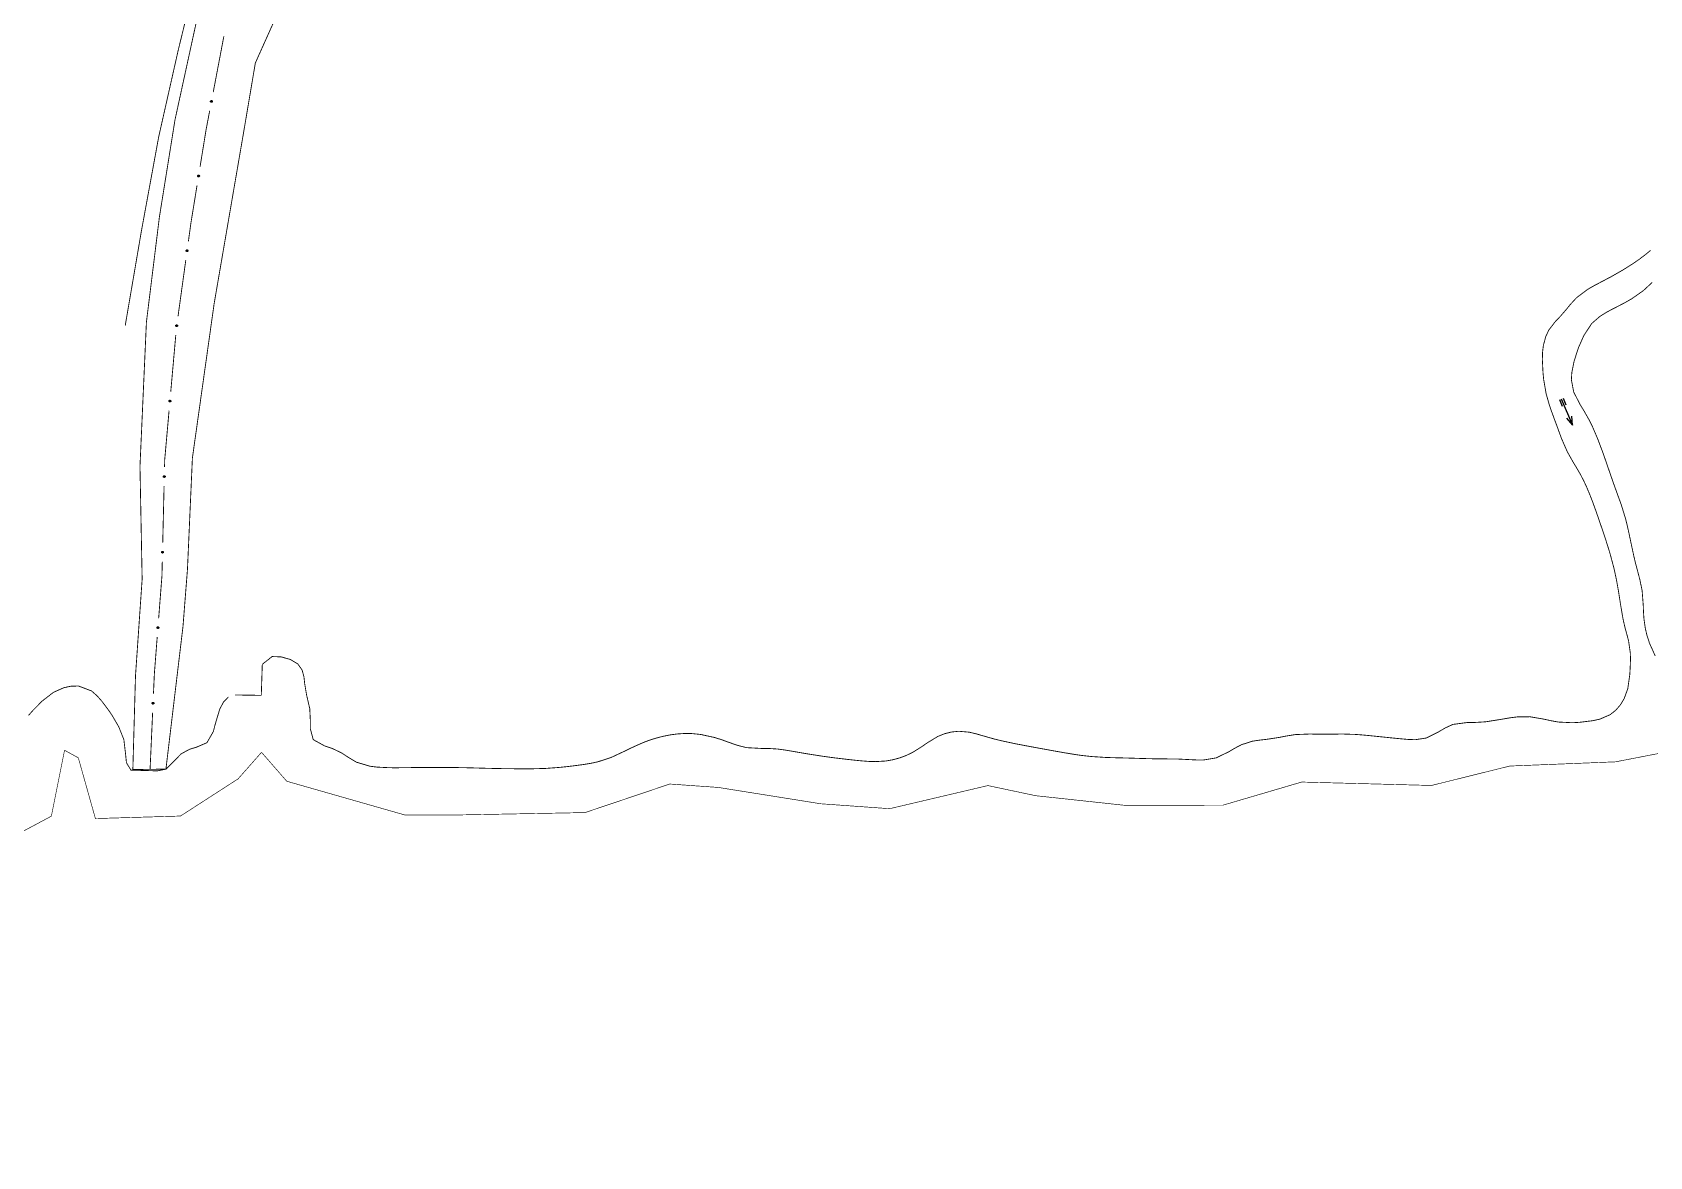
# Model space of a CAD drawing. Extents: x 201549 to 203722, y 4857623 to 4859778.
# Drawn here: x 202361.1 to 202702.8, y 4857622.9 to 4857860.6 of the extents above; entities that cross this region are included whole.
import ezdxf

# ---------------------------------------------------------------- set-up
doc = ezdxf.new("R2010")
doc.units = 0
doc.header["$LTSCALE"] = 1.5
doc.header["$MEASUREMENT"] = 0
for name, color, linetype in [('HD-CURSO-PERENE', 170, 'CONTINUOUS'), ('HD-TXT-PERENE', 170, 'CONTINUOUS'), ('HD-VALAS-DRENOS', 170, 'CONTINUOUS'), ('LM-LIM-SETOR-FISCAL', 7, 'CONTINUOUS'), ('SV-EIXO-ROD-ESTR', 7, 'CONTINUOUS'), ('SV-EST-MUNIC-PAV', 20, 'CONTINUOUS')]:
    doc.layers.add(name, color=color, linetype=linetype)
doc.linetypes.add('Limite', pattern='A,20,-3,[130,ltypeshp.shx,S=6.35,R=0,X=0,Y=0],-3,20', length=46)

# ---------------------------------------------------------------- blocks, each defined once
blk = doc.blocks.new('COD035', base_point=(203342.26, 4859498.08))
at = {"layer": 'HD-TXT-PERENE'}
for p, q in [((203342.26, 4859498.485731), (203343.76, 4859498.485731)), ((203342.26, 4859498.085731), (203348.26, 4859498.085731)), ((203342.26, 4859497.685731), (203343.76, 4859497.685731))]:
    blk.add_line(p, q, dxfattribs=at)
blk.add_lwpolyline([(203346.46, 4859497.485731), (203348.26, 4859498.085731), (203346.46, 4859498.685731)], dxfattribs=at)

msp = doc.modelspace()

# ---------------------------------------------------------------- linework, layer by layer
at = {"layer": 'HD-CURSO-PERENE', "const_width": 0.18}
for points in [[(202409.665187, 4857726.984976), (202411.740902, 4857728.629296), (202413.649485, 4857728.561185), (202415.593497, 4857728.010946), (202417.161098, 4857727.064853), (202418.066086, 4857725.807218), (202418.46561, 4857724.351314), (202418.63536, 4857722.814127), (202419.025203, 4857720.505208), (202419.698744, 4857717.604507), (202419.816831, 4857715.028916), (202419.803125, 4857713.40238), (202420.429026, 4857711.065315), (202422.907807, 4857709.69606), (202424.465451, 4857709.192663), (202426.503125, 4857708.206263), (202427.755486, 4857707.377742), (202429.537302, 4857706.301404), (202432.380912, 4857705.443677), (202433.900468, 4857705.252524), (202436.550323, 4857705.122903), (202438.050975, 4857705.113167), (202441.034713, 4857705.150403), (202442.62182, 4857705.166088), (202444.122229, 4857705.172672), (202445.624423, 4857705.174585), (202447.868724, 4857705.174468), (202450.867953, 4857705.156816), (202453.009643, 4857705.116261), (202454.509152, 4857705.075943), (202456.008719, 4857705.032257), (202457.50826, 4857704.990918), (202459.600799, 4857704.946662), (202462.600402, 4857704.909669), (202465.194724, 4857704.893396), (202466.695758, 4857704.897941), (202469.584497, 4857704.97722), (202472.571275, 4857705.199117), (202474.063232, 4857705.355701), (202475.556289, 4857705.534478), (202477.616948, 4857705.811516), (202479.103547, 4857706.057527), (202480.57029, 4857706.372166), (202483.404579, 4857707.307425), (202486.123569, 4857708.575899), (202487.473394, 4857709.245728), (202490.167686, 4857710.454663), (202491.576074, 4857710.97541), (202493.009024, 4857711.423283), (202494.466326, 4857711.79299), (202495.947019, 4857712.078712), (202497.442608, 4857712.271737), (202498.945128, 4857712.363117), (202500.445975, 4857712.343759), (202502.293293, 4857712.156091), (202505.227232, 4857711.514116), (202506.670576, 4857711.065202), (202508.575122, 4857710.374843), (202509.996635, 4857709.872893), (202512.002229, 4857709.368505), (202514.986456, 4857709.206917), (202516.49676, 4857709.205991), (202518.542975, 4857709.075631), (202520.029874, 4857708.877485), (202521.510762, 4857708.631875), (202523.670526, 4857708.256492), (202525.150578, 4857708.00778), (202528.113584, 4857707.544923), (202530.320517, 4857707.241122), (202533.297666, 4857706.883773), (202534.792737, 4857706.721096), (202536.331001, 4857706.567438), (202537.833584, 4857706.457167), (202539.335021, 4857706.418639), (202541.421846, 4857706.546048), (202542.904338, 4857706.804445), (202544.361543, 4857707.204796), (202545.777645, 4857707.739749), (202547.136833, 4857708.401953), (202548.964058, 4857709.545375), (202550.197306, 4857710.402526), (202552.432021, 4857711.749249), (202553.836754, 4857712.312914), (202555.312884, 4857712.679203), (202556.818785, 4857712.830538), (202559.002556, 4857712.643165), (202560.464183, 4857712.302342), (202561.914558, 4857711.879617), (202564.319462, 4857711.196964), (202565.77666, 4857710.839538), (202568.66513, 4857710.219649), (202571.610216, 4857709.654175), (202573.086046, 4857709.382711), (202574.562226, 4857709.113302), (202576.136919, 4857708.824945), (202579.089951, 4857708.297548), (202581.340117, 4857707.929587), (202582.825836, 4857707.717515), (202584.853764, 4857707.488802), (202587.844739, 4857707.29861), (202589.343998, 4857707.248072), (202590.844957, 4857707.210852), (202592.347003, 4857707.174661), (202593.946467, 4857707.126918), (202595.44799, 4857707.078146), (202598.443054, 4857707.003464), (202600.226889, 4857706.990869), (202603.225142, 4857706.955888), (202605.609457, 4857706.835391), (202607.142616, 4857706.762141), (202608.656844, 4857706.772513), (202611.21633, 4857707.205053), (202613.899777, 4857708.503717), (202615.21036, 4857709.278411), (202616.544534, 4857709.984152), (202618.825591, 4857710.722403), (202620.308313, 4857710.950966), (202621.814001, 4857711.115877), (202624.466669, 4857711.518991), (202625.939855, 4857711.810551), (202627.96932, 4857712.133393), (202630.959372, 4857712.24786), (202632.465044, 4857712.221991), (202634.963611, 4857712.214196), (202637.961924, 4857712.248349), (202640.601822, 4857712.164961), (202642.10012, 4857712.05328), (202643.594968, 4857711.913126), (202645.095866, 4857711.758749), (202648.063772, 4857711.454027), (202649.562098, 4857711.303533), (202651.820615, 4857711.096508), (202653.344774, 4857711.055837), (202655.631998, 4857711.405001), (202658.307885, 4857712.758786), (202659.615334, 4857713.540515), (202661.26065, 4857714.282388), (202664.204914, 4857714.672224), (202665.731078, 4857714.683846), (202668.151035, 4857714.831524), (202671.109751, 4857715.299411), (202673.330694, 4857715.677878), (202674.828828, 4857715.864652), (202677.479449, 4857715.905479), (202680.432879, 4857715.402262), (202681.903506, 4857715.073615), (202683.525678, 4857714.781216), (202686.505207, 4857714.637993), (202688.011136, 4857714.724106), (202690.835879, 4857715.072608), (202692.319185, 4857715.407339), (202694.452584, 4857716.330857), (202695.632862, 4857717.259879), (202696.632285, 4857718.415176), (202697.426613, 4857719.728765), (202698.188695, 4857721.830839), (202698.616738, 4857724.806425), (202698.700989, 4857726.308349), (202698.756696, 4857727.819596), (202698.740156, 4857729.320141), (202698.350589, 4857731.977331), (202697.968545, 4857733.430803), (202697.571165, 4857734.884173), (202697.187608, 4857736.568581), (202696.681712, 4857739.525258), (202696.293022, 4857742.029281), (202696.044159, 4857743.509454), (202695.771151, 4857744.984777), (202695.28866, 4857747.226804), (202694.518309, 4857750.126076), (202694.0876, 4857751.563568), (202693.599718, 4857753.111037), (202693.132771, 4857754.536525), (202692.166575, 4857757.376646), (202691.327911, 4857759.776337), (202690.817298, 4857761.186837), (202690.282182, 4857762.588242), (202689.508259, 4857764.444212), (202688.875539, 4857765.805141), (202688.185294, 4857767.137779), (202687.358349, 4857768.566649), (202686.58125, 4857769.852452), (202685.391753, 4857771.969072), (202684.199502, 4857774.713902), (202683.676667, 4857776.123604), (202683.164948, 4857777.536082), (202682.641165, 4857778.948935), (202682.1222, 4857780.361424), (202681.632488, 4857781.780085), (202680.938144, 4857784.216495), (202680.427414, 4857787.166677), (202680.278787, 4857788.664183), (202680.142102, 4857791.414635), (202680.178392, 4857792.917487), (202680.354663, 4857794.407712), (202680.870235, 4857796.308109), (202681.512249, 4857797.673909), (202682.887861, 4857799.464903), (202683.929947, 4857800.551344), (202685.132924, 4857801.942967), (202686.084339, 4857803.10993), (202687.371134, 4857804.505155), (202689.753204, 4857806.288054), (202691.063584, 4857807.041674), (202692.408085, 4857807.750786), (202694.618744, 4857808.914494), (202697.220771, 4857810.398585), (202699.424272, 4857811.795797), (202700.655979, 4857812.654135), (202701.85439, 4857813.560385), (202703.01189, 4857814.519951)], [(202703.369877, 4857807.753004), (202701.474227, 4857805.989691), (202699.031836, 4857804.284631), (202697.724983, 4857803.535184), (202696.379033, 4857802.824775), (202694.911104, 4857802.076), (202693.566683, 4857801.348152), (202692.292508, 4857800.54387), (202690.587629, 4857799.061856), (202688.936307, 4857796.566784), (202687.782423, 4857793.960327), (202686.857122, 4857791.113303), (202686.366678, 4857788.650182), (202686.275505, 4857787.141349), (202686.773944, 4857784.535222), (202688.150002, 4857781.85441), (202688.956459, 4857780.5438), (202690.082157, 4857778.558397), (202690.744199, 4857777.211352), (202691.824742, 4857774.690722), (202692.878227, 4857771.886384), (202693.376655, 4857770.469731), (202693.865496, 4857769.049108), (202694.538232, 4857767.085488), (202695.530535, 4857764.255092), (202696.301948, 4857762.148451), (202696.809726, 4857760.736578), (202697.682214, 4857757.909437), (202698.047344, 4857756.453958), (202698.378591, 4857754.989699), (202698.813885, 4857752.934271), (202699.440873, 4857750.002172), (202699.782869, 4857748.540975), (202700.381021, 4857746.268013), (202700.764, 4857744.813629), (202701.226804, 4857742.525773), (202701.455027, 4857739.542737), (202701.51322, 4857738.040221), (202701.613119, 4857736.5393), (202701.891424, 4857734.604871), (202702.23608, 4857733.139613), (202702.771497, 4857731.480856), (202703.992932, 4857728.759198)], [(202409.554043, 4857723.555258), (202409.665187, 4857726.984976)], [(202360.27702, 4857716.191788), (202361.284624, 4857717.334862), (202363.162274, 4857719.223687), (202365.527509, 4857721.060002), (202367.767877, 4857722.051986), (202369.306791, 4857722.372348), (202370.841312, 4857722.394826), (202373.583362, 4857721.357196), (202374.722211, 4857720.3639), (202375.750005, 4857719.19558), (202377.080748, 4857717.435461), (202377.933006, 4857716.181738), (202379.331537, 4857713.785782), (202380.414297, 4857711.078842), (202380.788412, 4857707.887274), (202380.955529, 4857706.185398), (202381.914237, 4857704.602849), (202384.211843, 4857704.549575), (202385.866188, 4857704.511276), (202387.42175, 4857704.444989), (202389.303125, 4857704.822312), (202391.378524, 4857706.870187), (202392.457246, 4857708.012561), (202394.284845, 4857709.022202), (202395.794473, 4857709.480265), (202397.964977, 4857710.415476), (202399.320721, 4857712.772038), (202399.72424, 4857714.345858), (202400.665713, 4857717.483888), (202401.45686, 4857718.99469), (202402.498058, 4857720.079709)], [(202409.452603, 4857720.424987), (202409.554043, 4857723.555258)], [(202403.897449, 4857720.506673), (202406.242365, 4857720.472192)], [(202406.242365, 4857720.472192), (202409.452603, 4857720.424987)]]:
    msp.add_lwpolyline(points, dxfattribs=at)
at = {"layer": 'HD-VALAS-DRENOS', "const_width": 0.18}
msp.add_lwpolyline([(202408.987473, 4857894.699321), (202402.107437, 4857884.929119), (202398.941237, 4857880.196442), (202395.598904, 4857871.956876), (202391.903289, 4857856.853756), (202387.779655, 4857838.542201), (202384.116948, 4857818.581748), (202380.704092, 4857798.623293)], dxfattribs=at)
at = {"layer": 'LM-LIM-SETOR-FISCAL', "linetype": 'Limite', "ltscale": 0.1, "const_width": 0.13, "flags": 128}
msp.add_lwpolyline([(203690.260081, 4857945.070709), (203624.634323, 4857876.322086), (203597.483031, 4857858.402645), (203529.936951, 4857817.251163), (203477.865481, 4857798.204621), (203470.255508, 4857794.734503), (203461.352554, 4857793.163394), (203446.975153, 4857796.8587), (203434.268062, 4857794.37427), (203415.032253, 4857783.068658), (203402.126694, 4857778.711644), (203386.003618, 4857774.608536), (203366.6323, 4857771.115492), (203345.157893, 4857770.830854), (203324.568024, 4857761.841833), (203301.581821, 4857760.866899), (203281.417715, 4857748.511746), (203252.78859, 4857741.388472), (203232.306394, 4857736.754404), (203212.334562, 4857736.296293), (203164.13965, 4857735.679698), (203138.99187, 4857736.954266), (203129.680407, 4857738.01055), (203095.984474, 4857727.896851), (203076.140726, 4857727.494996), (203025.014879, 4857721.40905), (203013.097806, 4857722.309608), (202992.105773, 4857719.939497), (202979.44632, 4857721.489532), (202964.645261, 4857723.459119), (202953.753944, 4857723.719881), (202948.567743, 4857734.588869), (202940.56683, 4857731.445097), (202928.292667, 4857726.395284), (202921.586801, 4857725.262879), (202891.249062, 4857717.013101), (202861.035745, 4857717.951775), (202843.379163, 4857715.343702), (202826.226463, 4857711.657758), (202804.140432, 4857707.443751), (202790.771355, 4857705.517518), (202768.577753, 4857708.236936), (202742.152032, 4857707.156689), (202736.174828, 4857706.655519), (202713.938929, 4857709.927449), (202695.611231, 4857706.369079), (202673.258666, 4857705.478725), (202656.72527, 4857701.372747), (202629.28054, 4857702.0954), (202612.6653, 4857697.207584), (202591.913663, 4857697.17112), (202573.082963, 4857699.207561), (202562.981881, 4857701.348758), (202542.231335, 4857696.463209), (202527.692121, 4857697.497329), (202506.011184, 4857700.954059), (202495.762995, 4857701.67688), (202477.853417, 4857695.637221), (202451.601566, 4857695.14746), (202439.72292, 4857695.152163), (202414.832804, 4857702.264138), (202409.505623, 4857708.382417), (202404.550581, 4857702.764348), (202392.386131, 4857694.909473), (202374.402744, 4857694.375334), (202370.790504, 4857707.218853), (202367.880357, 4857708.81308), (202365.097896, 4857694.881213), (202346.982515, 4857685.19854), (202335.643949, 4857688.651167), (202326.525916, 4857697.119411), (202318.576754, 4857694.737974), (202307.818302, 4857689.468212), (202291.471974, 4857680.842357), (202275.589764, 4857677.708389), (202259.053519, 4857679.374097), (202243.073737, 4857672.961005), (202214.272961, 4857673.983007), (202196.235748, 4857671.160004), (202166.262371, 4857673.222085), (202137.067905, 4857668.508741), (202112.979693, 4857664.510834), (202063.331805, 4857653.140334), (202048.493217, 4857650.054933), (202035.091784, 4857651.969478), (202023.899221, 4857655.255238), (202010.52796, 4857651.884532), (201999.307441, 4857648.055643), (201981.197242, 4857645.667621), (201954.082742, 4857645.121141), (201945.697725, 4857640.894606), (201931.391917, 4857630.157612), (201908.026813, 4857622.950269), (201883.4729, 4857629.270611), (201877.508406, 4857642.469721), (201854.745798, 4857639.06854), (201839.350138, 4857636.086338), (201828.34266, 4857631.211106), (201818.072406, 4857630.661005), (201791.730674, 4857645.716636), (201783.325652, 4857653.738781), (201774.365733, 4857662.184936), (201765.573826, 4857663.836912), (201752.290529, 4857659.858284), (201735.04564, 4857660.887584), (201727.455562, 4857670.187429), (201720.531788, 4857683.341011), (201712.157613, 4857700.626833), (201694.727347, 4857720.897673), (201679.589184, 4857740.191677), (201657.32648, 4857767.233141), (201654.564139, 4857799.822595), (201653.168948, 4857816.601418), (201648.897983, 4857832.521318), (201641.426502, 4857850.868289), (201624.439538, 4857878.124504), (201609.705016, 4857904.118762), (201594.767048, 4857924.49684), (201579.688593, 4857946.624543), (201574.368593, 4857976.270242), (201571.408411, 4858003.505486), (201566.936517, 4858039.389321), (201564.764318, 4858078.72263), (201562.269694, 4858104.600839), (201551.757007, 4858133.952949), (201551.186373, 4858156.429924), (201549.119269, 4858170.401701), (201549.246745, 4858186.104627), (201554.678227, 4858203.249655), (201558.171305, 4858220.410541), (201560.177107, 4858236.514509), (201560.415055, 4858239.809246), (201559.788221, 4858242.511434), (201551.336892, 4858249.701553), (201552.157199, 4858261.553469), (201556.911984, 4858273.515997), (201560.097639, 4858284.875736), (201560.510399, 4858299.28515), (201557.624238, 4858311.705049), (201560.009833, 4858320.099542), (201561.981178, 4858326.691836), (201566.707313, 4858341.650918), (201582.546234, 4858358.27629), (201591.67817, 4858367.066748), (201615.096765, 4858382.768909), (201643.467678, 4858408.340795), (201662.426287, 4858428.461694), (201687.49864, 4858456.872452), (201695.711751, 4858480.503996), (201697.241213, 4858493.368461), (201708.122023, 4858512.454588), (201708.913728, 4858524.199447), (201718.579722, 4858544.463789), (201733.577492, 4858559.16074), (201748.497093, 4858572.745024), (201759.62483, 4858585.08596), (201772.517183, 4858599.8166), (201797.761054, 4858621.167174), (201813.769148, 4858629.66302), (201830.418521, 4858646.310562), (201849.011501, 4858664.504513), (201851.314022, 4858668.825445), (201857.549066, 4858681.544401), (201862.42871, 4858685.799557), (201865.966242, 4858689.749341), (201865.68234, 4858691.625443), (201857.763701, 4858695.442229), (201850.485155, 4858704.533181), (201847.54822, 4858723.831601), (201858.251257, 4858731.66627), (201858.92976, 4858736.348746), (201856.131935, 4858739.11135), (201855.153114, 4858759.016886), (201862.856619, 4858771.755825), (201872.56032, 4858788.598255), (201887.559021, 4858785.607288), (201894.924798, 4858786.689227), (201898.748315, 4858791.479933), (201901.748118, 4858797.019428), (201899.947285, 4858805.270061), (201902.159269, 4858816.15094), (201916.649053, 4858830.131738), (201922.681108, 4858839.197621), (201923.717945, 4858848.876055), (201927.12082, 4858860.1517), (201927.274817, 4858875.017476), (201925.508092, 4858896.764205), (201942.625428, 4858910.622255), (201947.555532, 4858919.314093), (201951.803836, 4858928.782451), (201954.266441, 4858935.163408), (201959.271015, 4858947.314055), (201964.479977, 4858959.592926), (201967.152407, 4858968.266465), (201964.55435, 4858976.487948), (201962.894294, 4858991.279376), (201964.900793, 4859004.827319), (201964.6517, 4859016.898797), (201965.696998, 4859030.808415), (201969.531889, 4859045.576569), (201975.75863, 4859052.20621), (201969.45004, 4859055.850905), (201965.009026, 4859070.898106), (201965.069362, 4859074.030336), (201963.476629, 4859075.991683), (201953.10009, 4859077.836379), (201942.441068, 4859084.073053), (201934.726475, 4859088.201758), (201918.16488, 4859094.012892), (201910.256895, 4859096.550971), (201893.421427, 4859107.28582), (201885.268901, 4859113.680363), (201864.45443, 4859121.529069), (201850.623658, 4859135.609088), (201846.963877, 4859146.620609), (201855.767516, 4859165.416404), (201875.347527, 4859164.308429), (201889.044993, 4859157.340855), (201904.349852, 4859149.80302), (201927.90161, 4859138.922585), (201938.715832, 4859134.958824), (201957.005609, 4859130.242277), (201977.026771, 4859120.820983), (201985.806231, 4859116.11566), (201991.168531, 4859121.52132), (201992.488353, 4859131.751117), (202001.404985, 4859144.188737), (202015.237277, 4859158.295848), (202027.695168, 4859169.318871), (202029.771608, 4859171.898113), (202033.776454, 4859179.091552), (202035.381378, 4859188.589823), (202041.175735, 4859202.289727), (202053.436878, 4859210.693244), (202063.459078, 4859216.99753), (202072.268869, 4859222.32438), (202115.036275, 4859252.473476), (202125.947129, 4859260.226968), (202138.444739, 4859271.495305), (202150.532591, 4859280.714854), (202161.391171, 4859291.368554), (202178.868205, 4859308.22401), (202191.586615, 4859321.29274), (202216.729868, 4859343.200113), (202238.66378, 4859364.13703), (202250.52502, 4859378.676083), (202258.974753, 4859394.377128), (202266.679718, 4859404.602088), (202275.065891, 4859412.387653), (202302.264215, 4859448.149551), (202318.584229, 4859468.798856), (202327.347328, 4859478.500068), (202334.691915, 4859489.468295), (202339.506578, 4859500.644952), (202345.514817, 4859507.599166), (202371.864321, 4859545.024292), (202393.198162, 4859572.010698), (202405.581673, 4859587.830346), (202410.327797, 4859597.458197), (202419.27763, 4859633.664342), (202416.989486, 4859654.974178), (202411.731424, 4859697.413521), (202412.757426, 4859719.590937), (202436.124438, 4859738.613146), (202462.873067, 4859753.35892), (202485.340162, 4859765.605573), (202495.831881, 4859771.875287), (202497.599834, 4859778.209393), (202518.345276, 4859756.508353), (202515.743454, 4859740.717238), (202514.723698, 4859716.086214), (202516.920095, 4859683.767801), (202522.647194, 4859658.696813), (202527.07528, 4859650.692195), (202529.970568, 4859644.731309), (202535.420521, 4859636.897001), (202545.468872, 4859621.994786), (202558.357019, 4859606.657609), (202585.8358, 4859573.559083), (202599.806104, 4859558.80064), (202612.899885, 4859544.220382), (202638.909787, 4859517.064978), (202649.659036, 4859507.002602), (202668.16042, 4859487.524508), (202676.088824, 4859478.493485), (202694.285339, 4859460.440182), (202710.86304, 4859442.826375), (202712.459386, 4859440.945228), (202729.879978, 4859422.216603), (202741.931615, 4859409.354739), (202746.608706, 4859404.490444), (202753.347688, 4859397.029427), (202761.114193, 4859388.430797), (202780.521657, 4859366.71292), (202787.470106, 4859359.175299), (202792.305962, 4859354.009726), (202805.952922, 4859338.966966), (202827.483001, 4859315.28388), (202860.2174, 4859279.107138), (202891.663582, 4859248.038398), (202903.615874, 4859235.095065), (202918.084292, 4859218.768396), (202940.542465, 4859195.291329), (202956.34755, 4859178.52201), (202968.266176, 4859165.295182), (202978.719379, 4859155.296466), (202993.717452, 4859134.390061), (203000.802797, 4859124.358547), (203012.351422, 4859108.484298), (203027.622616, 4859089.716281), (203037.680048, 4859069.601416), (203043.700341, 4859058.903498), (203054.3, 4859060.91), (203065.69, 4859063.18), (203071.14, 4859057.81), (203074.16, 4859054.84), (203084.88, 4859044.28), (203097.92, 4859031.43), (203104.75, 4859024.55), (203111.15, 4859018.12), (203119.81, 4859009.41), (203127.17, 4859002), (203135.63, 4858993.48), (203144.95, 4858984.1), (203153.42, 4858975.59), (203163.08, 4858965.86), (203173.19, 4858955.69), (203182.56, 4858946.25), (203191.76, 4858937.01), (203198.08, 4858930.3), (203204.43, 4858923.55), (203216.13, 4858910.9), (203222.97, 4858903.52), (203233.78, 4858891.83), (203245.73, 4858878.91), (203264.33, 4858858.8), (203273.98, 4858848.42), (203284.55, 4858837.04), (203303.21, 4858816.97), (203311.9, 4858807.61), (203329.84, 4858788.31), (203337.74, 4858779.49), (203353.23, 4858762.39), (203359.11, 4858755.91), (203364.48, 4858749.97), (203370.86, 4858742.93), (203380.58, 4858732.21), (203389.39, 4858722.58), (203398.64, 4858712.48), (203405.71, 4858704.76), (203410.16, 4858699.89), (203415.55, 4858694), (203420.33, 4858688.78), (203441.21, 4858665.98), (203450.56, 4858656.22), (203473.18, 4858631.13), (203477.89, 4858625.9), (203722.237123, 4858356.395713), (203690.000636, 4858326.668344), (203710.985762, 4858303.396246), (203696.285447, 4858225.222295), (203632.07909, 4858167.69374), (203616.580022, 4858183.192808), (203573.182632, 4858142.895231)], close=True, dxfattribs=at)
at = {"layer": 'SV-EIXO-ROD-ESTR', "const_width": 0.18}
for points in [[(202399.299198, 4857847.973293), (202401.540728, 4857859.762081)], [(202397.788235, 4857840.026746), (202398.552021, 4857844.043696)], [(202396.520381, 4857832.217921), (202397.642222, 4857839.127441)], [(202397.642222, 4857839.127441), (202397.788235, 4857840.026746)], [(202394.582022, 4857820.279389), (202395.87933, 4857828.269624)], [(202394.047574, 4857816.411), (202394.458147, 4857819.382772)], [(202394.458147, 4857819.382772), (202394.582022, 4857820.279389)], [(202391.857847, 4857800.561549), (202393.500142, 4857812.448637)], [(202390.324031, 4857784.637719), (202391.385132, 4857796.590713)], [(202389.044018, 4857770.218746), (202389.970331, 4857780.653388)], [(202389.031574, 4857769.694571), (202389.044018, 4857770.218746)], [(202389.007842, 4857768.694852), (202389.031574, 4857769.694571)], [(202388.628127, 4857752.699359), (202388.912914, 4857764.695979)], [(202388.46107, 4857745.662069), (202388.533199, 4857748.700485)], [(202387.769002, 4857736.728107), (202388.38687, 4857744.704211)], [(202388.38687, 4857744.704211), (202388.46107, 4857745.662069)], [(202386.857964, 4857724.967422), (202387.460069, 4857732.740054)], [(202386.670065, 4857720.767542), (202386.848842, 4857724.763544)], [(202386.848842, 4857724.763544), (202386.857964, 4857724.967422)], [(202385.954955, 4857704.78353), (202386.491287, 4857716.771539)]]:
    msp.add_lwpolyline(points, dxfattribs=at)
at = {"layer": 'SV-EIXO-ROD-ESTR'}
for points in [[(202398.790628, 4857845.887905), (202398.762543, 4857845.927946), (202398.746593, 4857845.968102), (202398.74293, 4857846.005423), (202398.748293, 4857846.039247), (202398.757676, 4857846.073232), (202398.774696, 4857846.10541), (202398.801497, 4857846.136938), (202398.841466, 4857846.165393), (202398.883676, 4857846.179029), (202398.920073, 4857846.184577), (202398.955664, 4857846.181016), (202398.988527, 4857846.171348), (202399.021366, 4857846.152563), (202399.053052, 4857846.125091), (202399.080692, 4857846.084208), (202399.096058, 4857846.044733), (202399.098654, 4857846.008541), (202399.094847, 4857845.972783), (202399.084852, 4857845.938201), (202399.067962, 4857845.906712), (202399.040244, 4857845.874859), (202398.999532, 4857845.848113), (202398.960335, 4857845.832337), (202398.924189, 4857845.829234), (202398.889069, 4857845.833774), (202398.854868, 4857845.842771), (202398.82181, 4857845.858534), (202398.790628, 4857845.887905)], [(202396.068171, 4857830.119591), (202396.039018, 4857830.158861), (202396.021992, 4857830.198572), (202396.017325, 4857830.235781), (202396.021774, 4857830.269737), (202396.030239, 4857830.303963), (202396.046386, 4857830.336587), (202396.072328, 4857830.368826), (202396.111516, 4857830.398347), (202396.153343, 4857830.413115), (202396.189578, 4857830.419642), (202396.225252, 4857830.417041), (202396.258363, 4857830.408261), (202396.291696, 4857830.390368), (202396.32411, 4857830.363759), (202396.352842, 4857830.323636), (202396.369266, 4857830.284589), (202396.372835, 4857830.24848), (202396.369994, 4857830.212632), (202396.360933, 4857830.177794), (202396.344898, 4857830.145861), (202396.318048, 4857830.113273), (202396.278071, 4857830.08544), (202396.239314, 4857830.068614), (202396.203265, 4857830.064539), (202396.168035, 4857830.068131), (202396.133604, 4857830.076204), (202396.100133, 4857830.09107), (202396.068171, 4857830.119591)], [(202393.645149, 4857814.302555), (202393.615075, 4857814.341124), (202393.597114, 4857814.380422), (202393.591567, 4857814.41751), (202393.595212, 4857814.451561), (202393.602864, 4857814.485978), (202393.618235, 4857814.518975), (202393.643406, 4857814.551819), (202393.681885, 4857814.582259), (202393.723351, 4857814.598013), (202393.75942, 4857814.605396), (202393.795146, 4857814.60364), (202393.828456, 4857814.595646), (202393.862203, 4857814.578546), (202393.895238, 4857814.552712), (202393.924911, 4857814.51328), (202393.942255, 4857814.474633), (202393.946678, 4857814.438619), (202393.944685, 4857814.402714), (202393.936452, 4857814.367671), (202393.921177, 4857814.335367), (202393.895106, 4857814.302153), (202393.855799, 4857814.273382), (202393.81745, 4857814.255643), (202393.781507, 4857814.250716), (202393.746203, 4857814.253473), (202393.71159, 4857814.260729), (202393.677777, 4857814.274798), (202393.645149, 4857814.302555)], [(202391.455422, 4857798.453104), (202391.425348, 4857798.491673), (202391.407387, 4857798.530971), (202391.401841, 4857798.568059), (202391.405485, 4857798.60211), (202391.413137, 4857798.636527), (202391.428508, 4857798.669524), (202391.45368, 4857798.702368), (202391.492158, 4857798.732808), (202391.533624, 4857798.748562), (202391.569694, 4857798.755945), (202391.60542, 4857798.754189), (202391.638729, 4857798.746195), (202391.672476, 4857798.729095), (202391.705511, 4857798.703261), (202391.735184, 4857798.663829), (202391.752528, 4857798.625182), (202391.756951, 4857798.589168), (202391.754958, 4857798.553263), (202391.746725, 4857798.51822), (202391.73145, 4857798.485916), (202391.705379, 4857798.452702), (202391.666072, 4857798.423931), (202391.627723, 4857798.406192), (202391.591781, 4857798.401265), (202391.556476, 4857798.404022), (202391.521863, 4857798.411278), (202391.488051, 4857798.425347), (202391.455422, 4857798.453104)], [(202390.024827, 4857782.51217), (202389.992908, 4857782.549227), (202389.973054, 4857782.587603), (202389.965707, 4857782.624377), (202389.967688, 4857782.658566), (202389.973654, 4857782.693314), (202389.987398, 4857782.727021), (202390.01094, 4857782.761053), (202390.047889, 4857782.793332), (202390.088538, 4857782.811087), (202390.124205, 4857782.820219), (202390.159974, 4857782.820206), (202390.193634, 4857782.813845), (202390.228174, 4857782.79841), (202390.262429, 4857782.774216), (202390.293988, 4857782.736277), (202390.313194, 4857782.698521), (202390.319367, 4857782.662765), (202390.319126, 4857782.626805), (202390.31261, 4857782.591403), (202390.298928, 4857782.558393), (202390.274506, 4857782.523948), (202390.236647, 4857782.493296), (202390.199209, 4857782.473709), (202390.163549, 4857782.467036), (202390.128152, 4857782.46807), (202390.093227, 4857782.47363), (202390.058769, 4857782.486036), (202390.024827, 4857782.51217)], [(202388.846919, 4857766.554388), (202388.812667, 4857766.589301), (202388.79037, 4857766.62631), (202388.780656, 4857766.662531), (202388.780419, 4857766.696776), (202388.784122, 4857766.731838), (202388.795655, 4857766.766364), (202388.816943, 4857766.801849), (202388.851724, 4857766.836453), (202388.891138, 4857766.856804), (202388.926139, 4857766.868226), (202388.961834, 4857766.87053), (202388.995834, 4857766.866362), (202389.031302, 4857766.853196), (202389.067052, 4857766.831272), (202389.101001, 4857766.795456), (202389.122613, 4857766.759023), (202389.131088, 4857766.723742), (202389.133176, 4857766.687842), (202389.128967, 4857766.652092), (202389.117451, 4857766.618266), (202389.095311, 4857766.582311), (202389.059517, 4857766.549271), (202389.023425, 4857766.527301), (202388.988273, 4857766.518333), (202388.952883, 4857766.517073), (202388.917671, 4857766.520359), (202388.882482, 4857766.530507), (202388.846919, 4857766.554388)], [(202388.467204, 4857750.558894), (202388.432952, 4857750.593807), (202388.410655, 4857750.630817), (202388.400941, 4857750.667037), (202388.400704, 4857750.701283), (202388.404407, 4857750.736345), (202388.41594, 4857750.770871), (202388.437228, 4857750.806355), (202388.472009, 4857750.84096), (202388.511423, 4857750.86131), (202388.546424, 4857750.872733), (202388.582119, 4857750.875036), (202388.616119, 4857750.870868), (202388.651587, 4857750.857703), (202388.687337, 4857750.835778), (202388.721286, 4857750.799962), (202388.742898, 4857750.763529), (202388.751373, 4857750.728248), (202388.753461, 4857750.692348), (202388.749252, 4857750.656598), (202388.737736, 4857750.622772), (202388.715596, 4857750.586817), (202388.679802, 4857750.553777), (202388.64371, 4857750.531808), (202388.608558, 4857750.52284), (202388.573168, 4857750.521579), (202388.537956, 4857750.524866), (202388.502767, 4857750.535014), (202388.467204, 4857750.558894)], [(202387.493687, 4857734.599331), (202387.461355, 4857734.636028), (202387.441071, 4857734.674178), (202387.433311, 4857734.710867), (202387.434908, 4857734.745076), (202387.440483, 4857734.779889), (202387.453848, 4857734.813748), (202387.477006, 4857734.848042), (202387.51359, 4857734.880734), (202387.554037, 4857734.898945), (202387.5896, 4857734.908477), (202387.625367, 4857734.908865), (202387.659095, 4857734.902883), (202387.693807, 4857734.887837), (202387.728331, 4857734.864029), (202387.760314, 4857734.826447), (202387.779944, 4857734.788909), (202387.786517, 4857734.753224), (202387.786681, 4857734.717264), (202387.780563, 4857734.681791), (202387.767252, 4857734.64863), (202387.743219, 4857734.613912), (202387.705706, 4857734.582837), (202387.66849, 4857734.562831), (202387.632908, 4857734.555758), (202387.597501, 4857734.556395), (202387.562516, 4857734.561562), (202387.52792, 4857734.57358), (202387.493687, 4857734.599331)], [(202386.464284, 4857718.630923), (202386.430772, 4857718.666547), (202386.409256, 4857718.704016), (202386.400304, 4857718.740432), (202386.400785, 4857718.774675), (202386.405223, 4857718.809651), (202386.417477, 4857718.843928), (202386.439505, 4857718.878959), (202386.475004, 4857718.912826), (202386.514836, 4857718.932345), (202386.550069, 4857718.943031), (202386.585804, 4857718.944585), (202386.61971, 4857718.939705), (202386.654894, 4857718.925799), (202386.690176, 4857718.903129), (202386.723367, 4857718.866609), (202386.744209, 4857718.829731), (202386.751942, 4857718.79428), (202386.753278, 4857718.758344), (202386.748319, 4857718.72269), (202386.736096, 4857718.689113), (202386.713207, 4857718.65363), (202386.676728, 4857718.621349), (202386.640184, 4857718.600141), (202386.604851, 4857718.591912), (202386.569442, 4857718.591394), (202386.534307, 4857718.595418), (202386.499338, 4857718.606302), (202386.464284, 4857718.630923)]]:
    msp.add_lwpolyline(points, close=True, dxfattribs=at)
for points in [[(202398.746593, 4857845.968102), (202398.757676, 4857846.073232)], [(202398.753352, 4857845.950798), (202398.765502, 4857846.08044)], [(202398.762543, 4857845.927946), (202398.774696, 4857846.10541)], [(202398.776216, 4857845.910337), (202398.787129, 4857846.11383)], [(202398.790628, 4857845.887905), (202398.801497, 4857846.136938)], [(202398.808143, 4857845.873709), (202398.822671, 4857846.147352)], [(202398.82181, 4857845.858534), (202398.841466, 4857846.165393)], [(202398.839362, 4857845.855273), (202398.861282, 4857846.16779)], [(202398.854868, 4857845.842771), (202398.883676, 4857846.179029)], [(202398.8716, 4857845.842198), (202398.899193, 4857846.177249)], [(202398.889069, 4857845.833774), (202398.920073, 4857846.184577)], [(202398.907539, 4857845.833976), (202398.940107, 4857846.180581)], [(202398.924189, 4857845.829234), (202398.955664, 4857846.181016)], [(202398.943666, 4857845.834051), (202398.972024, 4857846.173124)], [(202398.960335, 4857845.832337), (202398.988527, 4857846.171348)], [(202398.981323, 4857845.84217), (202399.005093, 4857846.157113)], [(202398.999532, 4857845.848113), (202399.021366, 4857846.152563)], [(202399.019103, 4857845.865544), (202399.037143, 4857846.135741)], [(202399.040244, 4857845.874859), (202399.053052, 4857846.125091)], [(202399.052795, 4857845.89664), (202399.065879, 4857846.096941)], [(202399.067962, 4857845.906712), (202399.080692, 4857846.084208)], [(202399.076593, 4857845.926839), (202399.087657, 4857846.058076)], [(202399.084852, 4857845.938201), (202399.096058, 4857846.044733)], [(202396.021992, 4857830.198572), (202396.030239, 4857830.303963)], [(202396.029215, 4857830.181457), (202396.037867, 4857830.311379)], [(202396.039018, 4857830.158861), (202396.046386, 4857830.336587)], [(202396.05316, 4857830.141627), (202396.058588, 4857830.345339)], [(202396.068171, 4857830.119591), (202396.072328, 4857830.368826)], [(202396.086062, 4857830.105872), (202396.093214, 4857830.379806)], [(202396.100133, 4857830.09107), (202396.111516, 4857830.398347)], [(202396.117766, 4857830.088283), (202396.13126, 4857830.401277)], [(202396.133604, 4857830.076204), (202396.153343, 4857830.413115)], [(202396.150345, 4857830.076081), (202396.168903, 4857830.411754)], [(202396.168035, 4857830.068131), (202396.189578, 4857830.419642)], [(202396.186492, 4857830.06883), (202396.209712, 4857830.416187)], [(202396.203265, 4857830.064539), (202396.225252, 4857830.417041)], [(202396.222604, 4857830.069879), (202396.241819, 4857830.409592)], [(202396.239314, 4857830.068614), (202396.258363, 4857830.408261)], [(202396.260029, 4857830.079009), (202396.275307, 4857830.394478)], [(202396.278071, 4857830.08544), (202396.291696, 4857830.390368)], [(202396.297165, 4857830.103392), (202396.30792, 4857830.373977)], [(202396.318048, 4857830.113273), (202396.32411, 4857830.363759)], [(202396.330007, 4857830.135384), (202396.337691, 4857830.335966)], [(202396.344898, 4857830.145861), (202396.352842, 4857830.323636)], [(202396.352984, 4857830.166213), (202396.360509, 4857830.297701)], [(202396.360933, 4857830.177794), (202396.369266, 4857830.284589)], [(202393.597114, 4857814.380422), (202393.602864, 4857814.485978)], [(202393.604739, 4857814.363482), (202393.610315, 4857814.493572)], [(202393.615075, 4857814.341124), (202393.618235, 4857814.518975)], [(202393.629621, 4857814.324229), (202393.630226, 4857814.528013)], [(202393.645149, 4857814.302555), (202393.643406, 4857814.551819)], [(202393.66336, 4857814.289263), (202393.664027, 4857814.563291)], [(202393.677777, 4857814.274798), (202393.681885, 4857814.582259)], [(202393.695471, 4857814.27243), (202393.701554, 4857814.585656)], [(202393.71159, 4857814.260729), (202393.723351, 4857814.598013)], [(202393.728329, 4857814.261003), (202393.738938, 4857814.59702)], [(202393.746203, 4857814.253473), (202393.75942, 4857814.605396)], [(202393.764638, 4857814.254609), (202393.779631, 4857814.602418)], [(202393.781507, 4857814.250716), (202393.795146, 4857814.60364)], [(202393.800716, 4857814.256512), (202393.811885, 4857814.596585)], [(202393.81745, 4857814.255643), (202393.828456, 4857814.595646)], [(202393.837914, 4857814.266525), (202393.845721, 4857814.582267)], [(202393.855799, 4857814.273382), (202393.862203, 4857814.578546)], [(202393.874462, 4857814.29178), (202393.878811, 4857814.562544)], [(202393.895106, 4857814.302153), (202393.895238, 4857814.552712)], [(202393.906538, 4857814.324541), (202393.909473, 4857814.525248)], [(202393.921177, 4857814.335367), (202393.924911, 4857814.51328)], [(202393.928779, 4857814.355905), (202393.933189, 4857814.487534)], [(202393.936452, 4857814.367671), (202393.942255, 4857814.474633)], [(202391.407387, 4857798.530971), (202391.413137, 4857798.636527)], [(202391.415013, 4857798.514031), (202391.420588, 4857798.644121)], [(202391.425348, 4857798.491673), (202391.428508, 4857798.669524)], [(202391.439894, 4857798.474778), (202391.440499, 4857798.678562)], [(202391.455422, 4857798.453104), (202391.45368, 4857798.702368)], [(202391.473633, 4857798.439812), (202391.4743, 4857798.71384)], [(202391.488051, 4857798.425347), (202391.492158, 4857798.732808)], [(202391.505744, 4857798.422979), (202391.511827, 4857798.736205)], [(202391.521863, 4857798.411278), (202391.533624, 4857798.748562)], [(202391.538603, 4857798.411552), (202391.549212, 4857798.747569)], [(202391.556476, 4857798.404022), (202391.569694, 4857798.755945)], [(202391.574911, 4857798.405158), (202391.589904, 4857798.752967)], [(202391.591781, 4857798.401265), (202391.60542, 4857798.754189)], [(202391.610989, 4857798.407061), (202391.622158, 4857798.747134)], [(202391.627723, 4857798.406192), (202391.638729, 4857798.746195)], [(202391.648187, 4857798.417074), (202391.655995, 4857798.732816)], [(202391.666072, 4857798.423931), (202391.672476, 4857798.729095)], [(202391.684736, 4857798.442329), (202391.689084, 4857798.713093)], [(202391.705379, 4857798.452702), (202391.705511, 4857798.703261)], [(202391.716811, 4857798.47509), (202391.719746, 4857798.675797)], [(202391.73145, 4857798.485916), (202391.735184, 4857798.663829)], [(202391.739052, 4857798.506454), (202391.743463, 4857798.638083)], [(202391.746725, 4857798.51822), (202391.752528, 4857798.625182)], [(202389.973054, 4857782.587603), (202389.973654, 4857782.693314)], [(202389.981496, 4857782.571055), (202389.980726, 4857782.701263)], [(202389.992908, 4857782.549227), (202389.987398, 4857782.727021)], [(202390.008261, 4857782.533062), (202389.998935, 4857782.736633)], [(202390.024827, 4857782.51217), (202390.01094, 4857782.761053)], [(202390.043663, 4857782.499781), (202390.030976, 4857782.773515)], [(202390.058769, 4857782.486036), (202390.047889, 4857782.793332)], [(202390.076557, 4857782.484532), (202390.067369, 4857782.797682)], [(202390.093227, 4857782.47363), (202390.088538, 4857782.811087)], [(202390.109933, 4857782.47472), (202390.104156, 4857782.810855)], [(202390.128152, 4857782.46807), (202390.124205, 4857782.820219)], [(202390.14651, 4857782.470103), (202390.144537, 4857782.81823)], [(202390.163549, 4857782.467036), (202390.159974, 4857782.820206)], [(202390.182452, 4857782.473762), (202390.177037, 4857782.813975)], [(202390.199209, 4857782.473709), (202390.193634, 4857782.813845)], [(202390.219118, 4857782.485576), (202390.211531, 4857782.801324)], [(202390.236647, 4857782.493296), (202390.228174, 4857782.79841)], [(202390.254393, 4857782.512582), (202390.245542, 4857782.783235)], [(202390.274506, 4857782.523948), (202390.262429, 4857782.774216)], [(202390.284834, 4857782.546866), (202390.277985, 4857782.747478)], [(202390.298928, 4857782.558393), (202390.293988, 4857782.736277)], [(202390.30552, 4857782.579277), (202390.303511, 4857782.710965)], [(202390.31261, 4857782.591403), (202390.313194, 4857782.698521)], [(202388.79037, 4857766.62631), (202388.784122, 4857766.731838)], [(202388.799865, 4857766.610343), (202388.790665, 4857766.740228)], [(202388.812667, 4857766.589301), (202388.795655, 4857766.766364)], [(202388.829035, 4857766.574163), (202388.806544, 4857766.776703)], [(202388.846919, 4857766.554388), (202388.816943, 4857766.801849)], [(202388.866518, 4857766.543245), (202388.83613, 4857766.815583)], [(202388.882482, 4857766.530507), (202388.851724, 4857766.836453)], [(202388.90033, 4857766.530159), (202388.870882, 4857766.842056)], [(202388.917671, 4857766.520359), (202388.891138, 4857766.856804)], [(202388.934271, 4857766.522528), (202388.906738, 4857766.857584)], [(202388.952883, 4857766.517073), (202388.926139, 4857766.868226)], [(202388.971071, 4857766.52029), (202388.946557, 4857766.867558)], [(202388.988273, 4857766.518333), (202388.961834, 4857766.87053)], [(202389.0067, 4857766.526269), (202388.979264, 4857766.865417)], [(202389.023425, 4857766.527301), (202388.995834, 4857766.866362)], [(202389.042524, 4857766.540432), (202389.014505, 4857766.855026)], [(202389.059517, 4857766.549271), (202389.031302, 4857766.853196)], [(202389.075976, 4857766.569666), (202389.049616, 4857766.839178)], [(202389.095311, 4857766.582311), (202389.067052, 4857766.831272)], [(202389.104133, 4857766.60585), (202389.084306, 4857766.805597)], [(202389.117451, 4857766.618266), (202389.101001, 4857766.795456)], [(202389.122676, 4857766.639533), (202389.112144, 4857766.770814)], [(202389.128967, 4857766.652092), (202389.122613, 4857766.759023)], [(202388.410655, 4857750.630817), (202388.404407, 4857750.736345)], [(202388.42015, 4857750.61485), (202388.41095, 4857750.744734)], [(202388.432952, 4857750.593807), (202388.41594, 4857750.770871)], [(202388.44932, 4857750.57867), (202388.426829, 4857750.78121)], [(202388.467204, 4857750.558894), (202388.437228, 4857750.806355)], [(202388.486803, 4857750.547752), (202388.456415, 4857750.82009)], [(202388.502767, 4857750.535014), (202388.472009, 4857750.84096)], [(202388.520615, 4857750.534665), (202388.491167, 4857750.846563)], [(202388.537956, 4857750.524866), (202388.511423, 4857750.86131)], [(202388.554557, 4857750.527035), (202388.527023, 4857750.86209)], [(202388.573168, 4857750.521579), (202388.546424, 4857750.872733)], [(202388.591356, 4857750.524796), (202388.566842, 4857750.872064)], [(202388.608558, 4857750.52284), (202388.582119, 4857750.875036)], [(202388.626985, 4857750.530775), (202388.599549, 4857750.869923)], [(202388.64371, 4857750.531808), (202388.616119, 4857750.870868)], [(202388.662809, 4857750.544938), (202388.63479, 4857750.859532)], [(202388.679802, 4857750.553777), (202388.651587, 4857750.857703)], [(202388.696261, 4857750.574172), (202388.669901, 4857750.843685)], [(202388.715596, 4857750.586817), (202388.687337, 4857750.835778)], [(202388.724418, 4857750.610356), (202388.704591, 4857750.810103)], [(202388.737736, 4857750.622772), (202388.721286, 4857750.799962)], [(202388.742961, 4857750.644039), (202388.732429, 4857750.77532)], [(202388.749252, 4857750.656598), (202388.742898, 4857750.763529)], [(202387.441071, 4857734.674178), (202387.440483, 4857734.779889)], [(202387.449698, 4857734.657726), (202387.447466, 4857734.787917)], [(202387.461355, 4857734.636028), (202387.453848, 4857734.813748)], [(202387.476888, 4857734.620036), (202387.465276, 4857734.823489)], [(202387.493687, 4857734.599331), (202387.477006, 4857734.848042)], [(202387.512662, 4857734.587155), (202387.496902, 4857734.860729)], [(202387.52792, 4857734.57358), (202387.51359, 4857734.880734)], [(202387.545724, 4857734.572276), (202387.53302, 4857734.885303)], [(202387.562516, 4857734.561562), (202387.554037, 4857734.898945)], [(202387.579209, 4857734.562839), (202387.569657, 4857734.898889)], [(202387.597501, 4857734.556395), (202387.5896, 4857734.908477)], [(202387.615835, 4857734.558633), (202387.609953, 4857734.906716)], [(202387.632908, 4857734.555758), (202387.625367, 4857734.908865)], [(202387.651734, 4857734.562696), (202387.642498, 4857734.902826)], [(202387.66849, 4857734.562831), (202387.659095, 4857734.902883)], [(202387.688265, 4857734.57492), (202387.677132, 4857734.890563)], [(202387.705706, 4857734.582837), (202387.693807, 4857734.887837)], [(202387.723234, 4857734.602321), (202387.711344, 4857734.872858)], [(202387.743219, 4857734.613912), (202387.728331, 4857734.864029)], [(202387.753288, 4857734.636945), (202387.744187, 4857734.837468)], [(202387.767252, 4857734.64863), (202387.760314, 4857734.826447)], [(202387.773609, 4857734.669586), (202387.770121, 4857734.801243)], [(202387.780563, 4857734.681791), (202387.779944, 4857734.788909)], [(202386.409256, 4857718.704016), (202386.405223, 4857718.809651)], [(202386.418415, 4857718.687853), (202386.41194, 4857718.817902)], [(202386.430772, 4857718.666547), (202386.417477, 4857718.843928)], [(202386.446818, 4857718.651069), (202386.428581, 4857718.854036)], [(202386.464284, 4857718.630923), (202386.439505, 4857718.878959)], [(202386.483645, 4857718.619372), (202386.458976, 4857718.892287)], [(202386.499338, 4857718.606302), (202386.475004, 4857718.912826)], [(202386.517175, 4857718.605579), (202386.494275, 4857718.918026)], [(202386.534307, 4857718.595418), (202386.514836, 4857718.932345)], [(202386.550949, 4857718.597239), (202386.530449, 4857718.932798)], [(202386.569442, 4857718.591394), (202386.550069, 4857718.943031)], [(202386.587694, 4857718.594229), (202386.570468, 4857718.941935)], [(202386.604851, 4857718.591912), (202386.585804, 4857718.944585)], [(202386.623441, 4857718.599459), (202386.603123, 4857718.939108)], [(202386.640184, 4857718.600141), (202386.61971, 4857718.939705)], [(202386.659554, 4857718.612868), (202386.638138, 4857718.92798)], [(202386.676728, 4857718.621349), (202386.654894, 4857718.925799)], [(202386.693611, 4857718.641394), (202386.67291, 4857718.9114)], [(202386.713207, 4857718.65363), (202386.690176, 4857718.903129)], [(202386.722521, 4857718.676979), (202386.706888, 4857718.877098)], [(202386.736096, 4857718.689113), (202386.723367, 4857718.866609)], [(202386.741767, 4857718.710265), (202386.73399, 4857718.841739)], [(202386.748319, 4857718.72269), (202386.744209, 4857718.829731)]]:
    msp.add_lwpolyline(points, dxfattribs=at)
at = {"layer": 'SV-EST-MUNIC-PAV', "const_width": 0.18}
for points in [[(202692.370377, 4858326.676776), (202691.389831, 4858325.09921), (202665.558459, 4858285.350329), (202640.230432, 4858244.702887), (202597.600326, 4858177.10544), (202573.157105, 4858139.514579), (202531.769688, 4858073.123677), (202500.184191, 4858025.142175), (202462.805772, 4857966.475738), (202414.895357, 4857896.252662), (202410.198043, 4857889.810164), (202402.193206, 4857878.831308), (202396.116858, 4857864.592015), (202391.226053, 4857842.150795), (202387.924463, 4857821.568222), (202385.179552, 4857799.336668), (202383.820113, 4857768.854027), (202384.27794, 4857744.985196), (202382.872844, 4857724.561142), (202382.31376, 4857704.741354)], [(202523.459451, 4858045.062435), (202509.279974, 4858023.130613), (202473.788055, 4857966.824575), (202447.809404, 4857926.524561), (202421.393462, 4857883.570297), (202409.926107, 4857857.993638), (202408.196643, 4857854.136262), (202405.716987, 4857839.462483), (202399.490727, 4857803.253332), (202394.895887, 4857770.604502), (202393.854354, 4857747.079345), (202392.910582, 4857735.014633), (202389.303125, 4857704.822312), (202382.31376, 4857704.741354)]]:
    msp.add_lwpolyline(points, dxfattribs=at)

# ---------------------------------------------------------------- block references
at = {"layer": 'HD-TXT-PERENE', "rotation": 293}
msp.add_blockref('COD035', (202684.137488, 4857783.100003), dxfattribs=at)

doc.saveas('drawing.dxf')
